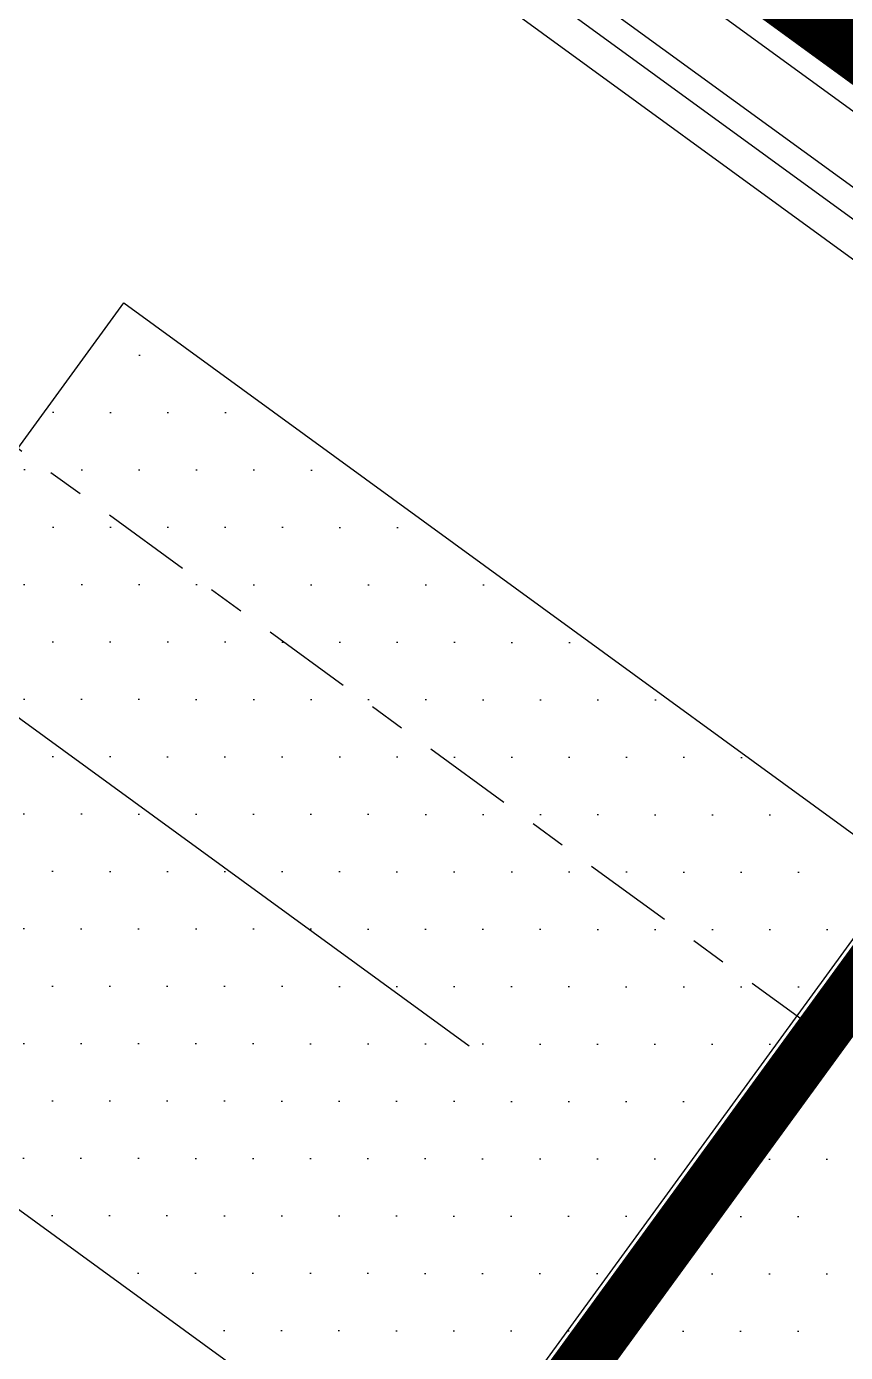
# Model space of a CAD drawing. Header units: millimetres. Extents: x 400382 to 401500, y 4543975 to 4544133.
# Drawn here: x 400778.375 to 400780.641, y 4544098.103 to 4544101.772 of the extents above; entities that cross this region are included whole.
import ezdxf

# ---------------------------------------------------------------- set-up
doc = ezdxf.new("R2010")
doc.units = ezdxf.units.MM
for name, pattern in [('AKS', [3, 2.5, -0.25, 0, -0.25]), ('CENTER', [2, 1.25, -0.25, 0.25, -0.25]), ('CIZGI', [0.4, 0.25, -0.15])]:
    doc.linetypes.add(name, pattern=pattern)
for name, color, linetype in [('aks prota', 2, 'AKS'), ('kiriş prota', 6, 'Continuous'), ('kolon tarama prota', 252, 'Continuous'), ('merdiven prota', 2, 'Continuous'), ('skesit prota', 7, 'Continuous'), ('st_s_ölçü', 4, 'Continuous'), ('temel prota', 6, 'Continuous')]:
    doc.layers.add(name, color=color, linetype=linetype)

# ---------------------------------------------------------------- blocks, each defined once
blk = doc.blocks.new('17.60 mekanik')
at = {"layer": 'kolon tarama prota'}
for p, q in [((137166.76, 64466.14), (136524.26, 64932.94)), ((137170.68, 64493.17), (136564.89, 64933.3)), ((136519.03, 64925.75), (137161.53, 64458.95)), ((136554.9, 64919.55), (137160.69, 64479.42)), ((137212.84, 64438.92), (136989.55, 64131.58)), ((136996.74, 64126.36), (137220.03, 64433.7))]:
    blk.add_line(p, q, dxfattribs=at)

msp = doc.modelspace()

# ---------------------------------------------------------------- hatches: boundary and pattern name
at = {"layer": 'kolon tarama prota'}
h = msp.add_hatch(dxfattribs=at)
h.set_pattern_fill('DOTS', color=2, scale=0.1, angle=-0.0715)
h.set_pattern_definition([(359.928458, (399108.95614, 4543658.28852), (0.079573161, 0.158650765), [0, -0.15875])])
h.paths.add_polyline_path([(400781.7969, 4544098.7109), (400778.6444, 4544101.0073), (400777.3491, 4544099.2291), (400780.5015, 4544096.9327)])

# ---------------------------------------------------------------- linework, layer by layer
at = {"layer": 'aks prota', "ltscale": 10}
msp.add_line((400828.2584, 4544063.505), (400756.6613, 4544115.66), dxfattribs=at)
msp.add_line((400828.2584, 4544063.505), (400756.6613, 4544115.66), dxfattribs=at)
at = {"layer": 'kiriş prota'}
msp.add_lwpolyline([(400778.7454, 4544103.0988), (400785.4542, 4544098.2118)], dxfattribs=at)
at = {"layer": 'skesit prota', "linetype": 'CENTER', "ltscale": 0.2}
msp.add_lwpolyline([(400755.4873, 4544117.26), (400803.7631, 4544082.0933)], dxfattribs=at)
msp.add_lwpolyline([(400755.4873, 4544117.26), (400803.7631, 4544082.0933)], dxfattribs=at)
at = {"layer": 'st_s_ölçü', "color": 3, "linetype": 'CIZGI', "lineweight": 30, "ltscale": 50, "const_width": 0.15}
msp.add_lwpolyline([(400819.5369, 4544094.4164), (400810.2652, 4544094.4279), (400808.9424, 4544092.6076), (400806.044, 4544094.7189), (400806.0443, 4544094.719), (400805.1551, 4544095.3665), (400804.4485, 4544094.3965), (400793.1488, 4544102.6279), (400789.0861, 4544097.0507), (400787.13, 4544098.4756), (400786.4235, 4544097.5057), (400789.9447, 4544094.9406), (400786.5886, 4544090.3335), (400778.5425, 4544096.1946), (400781.8986, 4544100.8018), (400777.774, 4544103.8046), (400770.356, 4544093.6214), (400754.8774, 4544104.8969)], dxfattribs=at)
at = {"layer": 'temel prota'}
msp.add_lwpolyline([(400778.6444, 4544101.0073), (400781.7969, 4544098.7109), (400780.5015, 4544096.9327), (400777.3491, 4544099.2291)], close=True, dxfattribs=at)

# ---------------------------------------------------------------- block references
at = {"layer": 'merdiven prota', "xscale": 0.01, "yscale": 0.01, "zscale": 0.01, "rotation": 359.9284577011093}
msp.add_blockref('17.60 mekanik', (399408.7062, 4543457.9141), dxfattribs=at)

doc.saveas('drawing.dxf')
